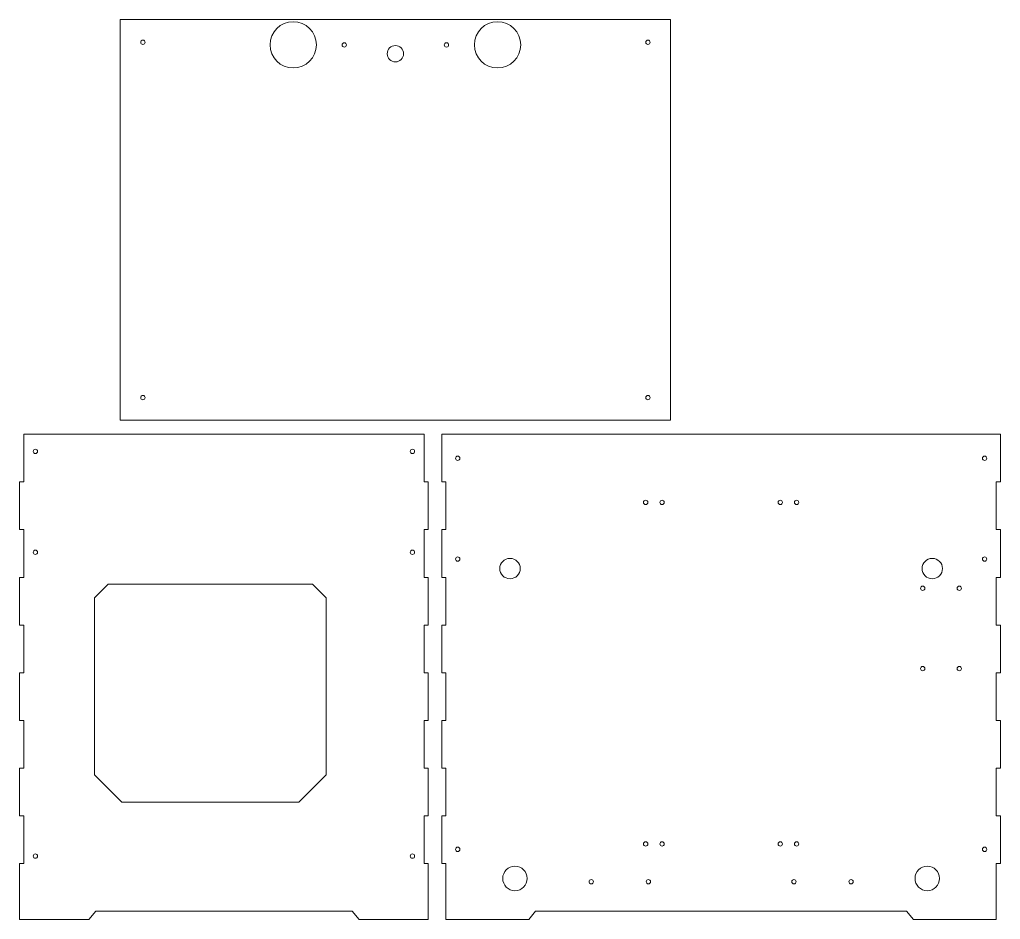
# Model space of a CAD drawing. Header units: millimetres. Extents: x -627 to 823, y -267 to 571.
# Drawn here: x 103 to 823, y -267 to 393 of the extents above; entities that cross this region are included whole.
import ezdxf

# ---------------------------------------------------------------- set-up
doc = ezdxf.new("R2010")
doc.units = ezdxf.units.MM
doc.header["$MEASUREMENT"] = 0
doc.layers.add('Warstwa 1', color=7, linetype='Continuous')

msp = doc.modelspace()

# ---------------------------------------------------------------- linework, layer by layer
at = {"layer": 'Warstwa 1', "color": 250, "lineweight": 20}
for points, knots in [([(581.3159, 393.1765), (581.3159, 393.1765), (177.3159, 393.1765), (177.3159, 393.1765), (177.3159, 393.1765), (177.3159, 393.1765), (177.3159, 99.1765), (177.3159, 99.1765), (177.3159, 99.1765), (177.3159, 99.1765), (581.3159, 99.1765), (581.3159, 99.1765), (581.3159, 99.1765), (581.3159, 99.1765), (581.3159, 393.1765), (581.3159, 393.1765)], [0, 0, 0, 0, 0.2, 0.2, 0.2, 0.2, 0.4, 0.4, 0.4, 0.4, 0.6, 0.6, 0.6, 0.6, 1, 1, 1, 1]), ([(304.3159, 391.6765), (313.7047, 391.6765), (321.3159, 384.0653), (321.3159, 374.6765), (321.3159, 374.6765), (321.3159, 365.2877), (313.7047, 357.6765), (304.3159, 357.6765), (304.3159, 357.6765), (294.9271, 357.6765), (287.3159, 365.2877), (287.3159, 374.6765), (287.3159, 374.6765), (287.3159, 384.0653), (294.9271, 391.6765), (304.3159, 391.6765)], [0, 0, 0, 0, 0.2, 0.2, 0.2, 0.2, 0.4, 0.4, 0.4, 0.4, 0.6, 0.6, 0.6, 0.6, 1, 1, 1, 1]), ([(454.3159, 391.6765), (463.7047, 391.6765), (471.3159, 384.0653), (471.3159, 374.6765), (471.3159, 374.6765), (471.3159, 365.2877), (463.7047, 357.6765), (454.3159, 357.6765), (454.3159, 357.6765), (444.9271, 357.6765), (437.3159, 365.2877), (437.3159, 374.6765), (437.3159, 374.6765), (437.3159, 384.0653), (444.9271, 391.6765), (454.3159, 391.6765)], [0, 0, 0, 0, 0.2, 0.2, 0.2, 0.2, 0.4, 0.4, 0.4, 0.4, 0.6, 0.6, 0.6, 0.6, 1, 1, 1, 1]), ([(193.9159, 374.9765), (194.7996, 374.9765), (195.5159, 375.6928), (195.5159, 376.5765), (195.5159, 376.5765), (195.5159, 377.4602), (194.7996, 378.1765), (193.9159, 378.1765), (193.9159, 378.1765), (193.0322, 378.1765), (192.3159, 377.4602), (192.3159, 376.5765), (192.3159, 376.5765), (192.3159, 375.6928), (193.0322, 374.9765), (193.9159, 374.9765)], [0, 0, 0, 0, 0.2, 0.2, 0.2, 0.2, 0.4, 0.4, 0.4, 0.4, 0.6, 0.6, 0.6, 0.6, 1, 1, 1, 1]), ([(341.8159, 373.0321), (342.6996, 373.0321), (343.4159, 373.7484), (343.4159, 374.6321), (343.4159, 374.6321), (343.4159, 375.5158), (342.6996, 376.2321), (341.8159, 376.2321), (341.8159, 376.2321), (340.9322, 376.2321), (340.2159, 375.5158), (340.2159, 374.6321), (340.2159, 374.6321), (340.2159, 373.7484), (340.9322, 373.0321), (341.8159, 373.0321)], [0, 0, 0, 0, 0.2, 0.2, 0.2, 0.2, 0.4, 0.4, 0.4, 0.4, 0.6, 0.6, 0.6, 0.6, 1, 1, 1, 1]), ([(416.8159, 373.0321), (417.6996, 373.0321), (418.4159, 373.7484), (418.4159, 374.6321), (418.4159, 374.6321), (418.4159, 375.5158), (417.6996, 376.2321), (416.8159, 376.2321), (416.8159, 376.2321), (415.9322, 376.2321), (415.2159, 375.5158), (415.2159, 374.6321), (415.2159, 374.6321), (415.2159, 373.7484), (415.9322, 373.0321), (416.8159, 373.0321)], [0, 0, 0, 0, 0.2, 0.2, 0.2, 0.2, 0.4, 0.4, 0.4, 0.4, 0.6, 0.6, 0.6, 0.6, 1, 1, 1, 1]), ([(564.7159, 374.9765), (565.5996, 374.9765), (566.3159, 375.6928), (566.3159, 376.5765), (566.3159, 376.5765), (566.3159, 377.4602), (565.5996, 378.1765), (564.7159, 378.1765), (564.7159, 378.1765), (563.8322, 378.1765), (563.1159, 377.4602), (563.1159, 376.5765), (563.1159, 376.5765), (563.1159, 375.6928), (563.8322, 374.9765), (564.7159, 374.9765)], [0, 0, 0, 0, 0.2, 0.2, 0.2, 0.2, 0.4, 0.4, 0.4, 0.4, 0.6, 0.6, 0.6, 0.6, 1, 1, 1, 1]), ([(379.3159, 374.1765), (382.6296, 374.1765), (385.3159, 371.4902), (385.3159, 368.1765), (385.3159, 368.1765), (385.3159, 364.8628), (382.6296, 362.1765), (379.3159, 362.1765), (379.3159, 362.1765), (376.0022, 362.1765), (373.3159, 364.8628), (373.3159, 368.1765), (373.3159, 368.1765), (373.3159, 371.4902), (376.0022, 374.1765), (379.3159, 374.1765)], [0, 0, 0, 0, 0.2, 0.2, 0.2, 0.2, 0.4, 0.4, 0.4, 0.4, 0.6, 0.6, 0.6, 0.6, 1, 1, 1, 1]), ([(193.9159, 114.1765), (194.7996, 114.1765), (195.5159, 114.8928), (195.5159, 115.7765), (195.5159, 115.7765), (195.5159, 116.6602), (194.7996, 117.3765), (193.9159, 117.3765), (193.9159, 117.3765), (193.0322, 117.3765), (192.3159, 116.6602), (192.3159, 115.7765), (192.3159, 115.7765), (192.3159, 114.8928), (193.0322, 114.1765), (193.9159, 114.1765)], [0, 0, 0, 0, 0.2, 0.2, 0.2, 0.2, 0.4, 0.4, 0.4, 0.4, 0.6, 0.6, 0.6, 0.6, 1, 1, 1, 1]), ([(564.7159, 114.1765), (565.5996, 114.1765), (566.3159, 114.8928), (566.3159, 115.7765), (566.3159, 115.7765), (566.3159, 116.6602), (565.5996, 117.3765), (564.7159, 117.3765), (564.7159, 117.3765), (563.8322, 117.3765), (563.1159, 116.6602), (563.1159, 115.7765), (563.1159, 115.7765), (563.1159, 114.8928), (563.8322, 114.1765), (564.7159, 114.1765)], [0, 0, 0, 0, 0.2, 0.2, 0.2, 0.2, 0.4, 0.4, 0.4, 0.4, 0.6, 0.6, 0.6, 0.6, 1, 1, 1, 1]), ([(103.4424, -261.101), (103.4424, -261.101), (103.4424, -226.101), (103.4424, -226.101), (103.4424, -226.101), (103.4424, -226.101), (106.4424, -226.101), (106.4424, -226.101), (106.4424, -226.101), (106.4424, -226.101), (106.4424, -191.101), (106.4424, -191.101), (106.4424, -191.101), (106.4424, -191.101), (103.4424, -191.101), (103.4424, -191.101), (103.4424, -191.101), (103.4424, -191.101), (103.4424, -156.101), (103.4424, -156.101), (103.4424, -156.101), (103.4424, -156.101), (106.4424, -156.101), (106.4424, -156.101), (106.4424, -156.101), (106.4424, -156.101), (106.4424, -121.101), (106.4424, -121.101), (106.4424, -121.101), (106.4424, -121.101), (103.4424, -121.101), (103.4424, -121.101), (103.4424, -121.101), (103.4424, -121.101), (103.4424, -86.101), (103.4424, -86.101), (103.4424, -86.101), (103.4424, -86.101), (106.4424, -86.101), (106.4424, -86.101), (106.4424, -86.101), (106.4424, -86.101), (106.4424, -51.101), (106.4424, -51.101), (106.4424, -51.101), (106.4424, -51.101), (103.4424, -51.101), (103.4424, -51.101), (103.4424, -51.101), (103.4424, -51.101), (103.4424, -16.101), (103.4424, -16.101), (103.4424, -16.101), (103.4424, -16.101), (106.4424, -16.101), (106.4424, -16.101), (106.4424, -16.101), (106.4424, -16.101), (106.4424, 18.899), (106.4424, 18.899), (106.4424, 18.899), (106.4424, 18.899), (103.4424, 18.899), (103.4424, 18.899), (103.4424, 18.899), (103.4424, 18.899), (103.4424, 53.899), (103.4424, 53.899), (103.4424, 53.899), (103.4424, 53.899), (106.4424, 53.899), (106.4424, 53.899), (106.4424, 53.899), (106.4424, 53.899), (106.4424, 88.899), (106.4424, 88.899), (106.4424, 88.899), (106.4424, 88.899), (400.4424, 88.899), (400.4424, 88.899), (400.4424, 88.899), (400.4424, 88.899), (400.4424, 53.899), (400.4424, 53.899), (400.4424, 53.899), (400.4424, 53.899), (403.4424, 53.899), (403.4424, 53.899), (403.4424, 53.899), (403.4424, 53.899), (403.4424, 18.899), (403.4424, 18.899), (403.4424, 18.899), (403.4424, 18.899), (400.4424, 18.899), (400.4424, 18.899), (400.4424, 18.899), (400.4424, 18.899), (400.4424, -16.101), (400.4424, -16.101), (400.4424, -16.101), (400.4424, -16.101), (403.4424, -16.101), (403.4424, -16.101), (403.4424, -16.101), (403.4424, -16.101), (403.4424, -51.101), (403.4424, -51.101), (403.4424, -51.101), (403.4424, -51.101), (400.4424, -51.101), (400.4424, -51.101), (400.4424, -51.101), (400.4424, -51.101), (400.4424, -86.101), (400.4424, -86.101), (400.4424, -86.101), (400.4424, -86.101), (403.4424, -86.101), (403.4424, -86.101), (403.4424, -86.101), (403.4424, -86.101), (403.4424, -121.101), (403.4424, -121.101), (403.4424, -121.101), (403.4424, -121.101), (400.4424, -121.101), (400.4424, -121.101), (400.4424, -121.101), (400.4424, -121.101), (400.4424, -156.101), (400.4424, -156.101), (400.4424, -156.101), (400.4424, -156.101), (403.4424, -156.101), (403.4424, -156.101), (403.4424, -156.101), (403.4424, -156.101), (403.4424, -191.101), (403.4424, -191.101), (403.4424, -191.101), (403.4424, -191.101), (400.4424, -191.101), (400.4424, -191.101), (400.4424, -191.101), (400.4424, -191.101), (400.4424, -226.101), (400.4424, -226.101), (400.4424, -226.101), (400.4424, -226.101), (403.4424, -226.101), (403.4424, -226.101), (403.4424, -226.101), (403.4424, -226.101), (403.4424, -261.101), (403.4424, -261.101), (403.4424, -261.101), (403.4424, -261.101), (403.4424, -267.101), (403.4424, -267.101), (403.4424, -267.101), (403.4424, -267.101), (352.6341, -267.101), (352.6341, -267.101), (352.6341, -267.101), (352.6341, -267.101), (347.607, -261.101), (347.607, -261.101), (347.607, -261.101), (347.607, -261.101), (159.2778, -261.101), (159.2778, -261.101), (159.2778, -261.101), (159.2778, -261.101), (154.2507, -267.101), (154.2507, -267.101), (154.2507, -267.101), (154.2507, -267.101), (103.4424, -267.101), (103.4424, -267.101), (103.4424, -267.101), (103.4424, -267.101), (103.4424, -261.101), (103.4424, -261.101)], [0, 0, 0, 0, 0.0212766, 0.0212766, 0.0212766, 0.0212766, 0.04255319, 0.04255319, 0.04255319, 0.04255319, 0.06382979, 0.06382979, 0.06382979, 0.06382979, 0.08510638, 0.08510638, 0.08510638, 0.08510638, 0.10638298, 0.10638298, 0.10638298, 0.10638298, 0.12765957, 0.12765957, 0.12765957, 0.12765957, 0.14893617, 0.14893617, 0.14893617, 0.14893617, 0.17021277, 0.17021277, 0.17021277, 0.17021277, 0.19148936, 0.19148936, 0.19148936, 0.19148936, 0.21276596, 0.21276596, 0.21276596, 0.21276596, 0.23404255, 0.23404255, 0.23404255, 0.23404255, 0.25531915, 0.25531915, 0.25531915, 0.25531915, 0.27659574, 0.27659574, 0.27659574, 0.27659574, 0.29787234, 0.29787234, 0.29787234, 0.29787234, 0.31914894, 0.31914894, 0.31914894, 0.31914894, 0.34042553, 0.34042553, 0.34042553, 0.34042553, 0.36170213, 0.36170213, 0.36170213, 0.36170213, 0.38297872, 0.38297872, 0.38297872, 0.38297872, 0.40425532, 0.40425532, 0.40425532, 0.40425532, 0.42553191, 0.42553191, 0.42553191, 0.42553191, 0.44680851, 0.44680851, 0.44680851, 0.44680851, 0.46808511, 0.46808511, 0.46808511, 0.46808511, 0.4893617, 0.4893617, 0.4893617, 0.4893617, 0.5106383, 0.5106383, 0.5106383, 0.5106383, 0.53191489, 0.53191489, 0.53191489, 0.53191489, 0.55319149, 0.55319149, 0.55319149, 0.55319149, 0.57446809, 0.57446809, 0.57446809, 0.57446809, 0.59574468, 0.59574468, 0.59574468, 0.59574468, 0.61702128, 0.61702128, 0.61702128, 0.61702128, 0.63829787, 0.63829787, 0.63829787, 0.63829787, 0.65957447, 0.65957447, 0.65957447, 0.65957447, 0.68085106, 0.68085106, 0.68085106, 0.68085106, 0.70212766, 0.70212766, 0.70212766, 0.70212766, 0.72340426, 0.72340426, 0.72340426, 0.72340426, 0.74468085, 0.74468085, 0.74468085, 0.74468085, 0.76595745, 0.76595745, 0.76595745, 0.76595745, 0.78723404, 0.78723404, 0.78723404, 0.78723404, 0.80851064, 0.80851064, 0.80851064, 0.80851064, 0.82978723, 0.82978723, 0.82978723, 0.82978723, 0.85106383, 0.85106383, 0.85106383, 0.85106383, 0.87234043, 0.87234043, 0.87234043, 0.87234043, 0.89361702, 0.89361702, 0.89361702, 0.89361702, 0.91489362, 0.91489362, 0.91489362, 0.91489362, 0.93617021, 0.93617021, 0.93617021, 0.93617021, 0.95744681, 0.95744681, 0.95744681, 0.95744681, 1, 1, 1, 1]), ([(413.4424, 88.899), (413.4424, 88.899), (823.4424, 88.899), (823.4424, 88.899), (823.4424, 88.899), (823.4424, 88.899), (823.4424, 53.899), (823.4424, 53.899), (823.4424, 53.899), (823.4424, 53.899), (820.4424, 53.899), (820.4424, 53.899), (820.4424, 53.899), (820.4424, 53.899), (820.4424, 18.899), (820.4424, 18.899), (820.4424, 18.899), (820.4424, 18.899), (823.4424, 18.899), (823.4424, 18.899), (823.4424, 18.899), (823.4424, 18.899), (823.4424, -16.101), (823.4424, -16.101), (823.4424, -16.101), (823.4424, -16.101), (820.4424, -16.101), (820.4424, -16.101), (820.4424, -16.101), (820.4424, -16.101), (820.4424, -51.101), (820.4424, -51.101), (820.4424, -51.101), (820.4424, -51.101), (823.4424, -51.101), (823.4424, -51.101), (823.4424, -51.101), (823.4424, -51.101), (823.4424, -86.101), (823.4424, -86.101), (823.4424, -86.101), (823.4424, -86.101), (820.4424, -86.101), (820.4424, -86.101), (820.4424, -86.101), (820.4424, -86.101), (820.4424, -121.101), (820.4424, -121.101), (820.4424, -121.101), (820.4424, -121.101), (823.4424, -121.101), (823.4424, -121.101), (823.4424, -121.101), (823.4424, -121.101), (823.4424, -156.101), (823.4424, -156.101), (823.4424, -156.101), (823.4424, -156.101), (820.4424, -156.101), (820.4424, -156.101), (820.4424, -156.101), (820.4424, -156.101), (820.4424, -191.101), (820.4424, -191.101), (820.4424, -191.101), (820.4424, -191.101), (823.4424, -191.101), (823.4424, -191.101), (823.4424, -191.101), (823.4424, -191.101), (823.4424, -226.101), (823.4424, -226.101), (823.4424, -226.101), (823.4424, -226.101), (820.4424, -226.101), (820.4424, -226.101), (820.4424, -226.101), (820.4424, -226.101), (820.4424, -261.101), (820.4424, -261.101), (820.4424, -261.101), (820.4424, -261.101), (820.4424, -267.101), (820.4424, -267.101), (820.4424, -267.101), (820.4424, -267.101), (759.6341, -267.101), (759.6341, -267.101), (759.6341, -267.101), (759.6341, -267.101), (754.607, -261.101), (754.607, -261.101), (754.607, -261.101), (754.607, -261.101), (482.2778, -261.101), (482.2778, -261.101), (482.2778, -261.101), (482.2778, -261.101), (477.2507, -267.101), (477.2507, -267.101), (477.2507, -267.101), (477.2507, -267.101), (416.4424, -267.101), (416.4424, -267.101), (416.4424, -267.101), (416.4424, -267.101), (416.4424, -261.101), (416.4424, -261.101), (416.4424, -261.101), (416.4424, -261.101), (416.4424, -226.101), (416.4424, -226.101), (416.4424, -226.101), (416.4424, -226.101), (413.4424, -226.101), (413.4424, -226.101), (413.4424, -226.101), (413.4424, -226.101), (413.4424, -191.101), (413.4424, -191.101), (413.4424, -191.101), (413.4424, -191.101), (416.4424, -191.101), (416.4424, -191.101), (416.4424, -191.101), (416.4424, -191.101), (416.4424, -156.101), (416.4424, -156.101), (416.4424, -156.101), (416.4424, -156.101), (413.4424, -156.101), (413.4424, -156.101), (413.4424, -156.101), (413.4424, -156.101), (413.4424, -121.101), (413.4424, -121.101), (413.4424, -121.101), (413.4424, -121.101), (416.4424, -121.101), (416.4424, -121.101), (416.4424, -121.101), (416.4424, -121.101), (416.4424, -86.101), (416.4424, -86.101), (416.4424, -86.101), (416.4424, -86.101), (413.4424, -86.101), (413.4424, -86.101), (413.4424, -86.101), (413.4424, -86.101), (413.4424, -51.101), (413.4424, -51.101), (413.4424, -51.101), (413.4424, -51.101), (416.4424, -51.101), (416.4424, -51.101), (416.4424, -51.101), (416.4424, -51.101), (416.4424, -16.101), (416.4424, -16.101), (416.4424, -16.101), (416.4424, -16.101), (413.4424, -16.101), (413.4424, -16.101), (413.4424, -16.101), (413.4424, -16.101), (413.4424, 18.899), (413.4424, 18.899), (413.4424, 18.899), (413.4424, 18.899), (416.4424, 18.899), (416.4424, 18.899), (416.4424, 18.899), (416.4424, 18.899), (416.4424, 53.899), (416.4424, 53.899), (416.4424, 53.899), (416.4424, 53.899), (413.4424, 53.899), (413.4424, 53.899), (413.4424, 53.899), (413.4424, 53.899), (413.4424, 88.899), (413.4424, 88.899)], [0, 0, 0, 0, 0.0212766, 0.0212766, 0.0212766, 0.0212766, 0.04255319, 0.04255319, 0.04255319, 0.04255319, 0.06382979, 0.06382979, 0.06382979, 0.06382979, 0.08510638, 0.08510638, 0.08510638, 0.08510638, 0.10638298, 0.10638298, 0.10638298, 0.10638298, 0.12765957, 0.12765957, 0.12765957, 0.12765957, 0.14893617, 0.14893617, 0.14893617, 0.14893617, 0.17021277, 0.17021277, 0.17021277, 0.17021277, 0.19148936, 0.19148936, 0.19148936, 0.19148936, 0.21276596, 0.21276596, 0.21276596, 0.21276596, 0.23404255, 0.23404255, 0.23404255, 0.23404255, 0.25531915, 0.25531915, 0.25531915, 0.25531915, 0.27659574, 0.27659574, 0.27659574, 0.27659574, 0.29787234, 0.29787234, 0.29787234, 0.29787234, 0.31914894, 0.31914894, 0.31914894, 0.31914894, 0.34042553, 0.34042553, 0.34042553, 0.34042553, 0.36170213, 0.36170213, 0.36170213, 0.36170213, 0.38297872, 0.38297872, 0.38297872, 0.38297872, 0.40425532, 0.40425532, 0.40425532, 0.40425532, 0.42553191, 0.42553191, 0.42553191, 0.42553191, 0.44680851, 0.44680851, 0.44680851, 0.44680851, 0.46808511, 0.46808511, 0.46808511, 0.46808511, 0.4893617, 0.4893617, 0.4893617, 0.4893617, 0.5106383, 0.5106383, 0.5106383, 0.5106383, 0.53191489, 0.53191489, 0.53191489, 0.53191489, 0.55319149, 0.55319149, 0.55319149, 0.55319149, 0.57446809, 0.57446809, 0.57446809, 0.57446809, 0.59574468, 0.59574468, 0.59574468, 0.59574468, 0.61702128, 0.61702128, 0.61702128, 0.61702128, 0.63829787, 0.63829787, 0.63829787, 0.63829787, 0.65957447, 0.65957447, 0.65957447, 0.65957447, 0.68085106, 0.68085106, 0.68085106, 0.68085106, 0.70212766, 0.70212766, 0.70212766, 0.70212766, 0.72340426, 0.72340426, 0.72340426, 0.72340426, 0.74468085, 0.74468085, 0.74468085, 0.74468085, 0.76595745, 0.76595745, 0.76595745, 0.76595745, 0.78723404, 0.78723404, 0.78723404, 0.78723404, 0.80851064, 0.80851064, 0.80851064, 0.80851064, 0.82978723, 0.82978723, 0.82978723, 0.82978723, 0.85106383, 0.85106383, 0.85106383, 0.85106383, 0.87234043, 0.87234043, 0.87234043, 0.87234043, 0.89361702, 0.89361702, 0.89361702, 0.89361702, 0.91489362, 0.91489362, 0.91489362, 0.91489362, 0.93617021, 0.93617021, 0.93617021, 0.93617021, 0.95744681, 0.95744681, 0.95744681, 0.95744681, 1, 1, 1, 1]), ([(115.0424, 74.6991), (115.9261, 74.6991), (116.6424, 75.4154), (116.6424, 76.2991), (116.6424, 76.2991), (116.6424, 77.1828), (115.9261, 77.8991), (115.0424, 77.8991), (115.0424, 77.8991), (114.1587, 77.8991), (113.4424, 77.1828), (113.4424, 76.2991), (113.4424, 76.2991), (113.4424, 75.4154), (114.1587, 74.6991), (115.0424, 74.6991)], [0, 0, 0, 0, 0.2, 0.2, 0.2, 0.2, 0.4, 0.4, 0.4, 0.4, 0.6, 0.6, 0.6, 0.6, 1, 1, 1, 1]), ([(391.8424, 74.6991), (392.7261, 74.6991), (393.4424, 75.4154), (393.4424, 76.2991), (393.4424, 76.2991), (393.4424, 77.1828), (392.7261, 77.8991), (391.8424, 77.8991), (391.8424, 77.8991), (390.9587, 77.8991), (390.2424, 77.1828), (390.2424, 76.2991), (390.2424, 76.2991), (390.2424, 75.4154), (390.9587, 74.6991), (391.8424, 74.6991)], [0, 0, 0, 0, 0.2, 0.2, 0.2, 0.2, 0.4, 0.4, 0.4, 0.4, 0.6, 0.6, 0.6, 0.6, 1, 1, 1, 1]), ([(425.0423, 69.6991), (425.926, 69.6991), (426.6423, 70.4154), (426.6423, 71.2991), (426.6423, 71.2991), (426.6423, 72.1828), (425.926, 72.8991), (425.0423, 72.8991), (425.0423, 72.8991), (424.1586, 72.8991), (423.4423, 72.1828), (423.4423, 71.2991), (423.4423, 71.2991), (423.4423, 70.4154), (424.1586, 69.6991), (425.0423, 69.6991)], [0, 0, 0, 0, 0.2, 0.2, 0.2, 0.2, 0.4, 0.4, 0.4, 0.4, 0.6, 0.6, 0.6, 0.6, 1, 1, 1, 1]), ([(811.8424, 69.6991), (812.7261, 69.6991), (813.4424, 70.4154), (813.4424, 71.2991), (813.4424, 71.2991), (813.4424, 72.1828), (812.7261, 72.8991), (811.8424, 72.8991), (811.8424, 72.8991), (810.9587, 72.8991), (810.2424, 72.1828), (810.2424, 71.2991), (810.2424, 71.2991), (810.2424, 70.4154), (810.9587, 69.6991), (811.8424, 69.6991)], [0, 0, 0, 0, 0.2, 0.2, 0.2, 0.2, 0.4, 0.4, 0.4, 0.4, 0.6, 0.6, 0.6, 0.6, 1, 1, 1, 1]), ([(563.0423, 37.3125), (563.926, 37.3125), (564.6423, 38.0288), (564.6423, 38.9125), (564.6423, 38.9125), (564.6423, 39.7962), (563.926, 40.5125), (563.0423, 40.5125), (563.0423, 40.5125), (562.1586, 40.5125), (561.4423, 39.7962), (561.4423, 38.9125), (561.4423, 38.9125), (561.4423, 38.0288), (562.1586, 37.3125), (563.0423, 37.3125)], [0, 0, 0, 0, 0.2, 0.2, 0.2, 0.2, 0.4, 0.4, 0.4, 0.4, 0.6, 0.6, 0.6, 0.6, 1, 1, 1, 1]), ([(575.0423, 37.3125), (575.926, 37.3125), (576.6423, 38.0288), (576.6423, 38.9125), (576.6423, 38.9125), (576.6423, 39.7962), (575.926, 40.5125), (575.0423, 40.5125), (575.0423, 40.5125), (574.1586, 40.5125), (573.4423, 39.7962), (573.4423, 38.9125), (573.4423, 38.9125), (573.4423, 38.0288), (574.1586, 37.3125), (575.0423, 37.3125)], [0, 0, 0, 0, 0.2, 0.2, 0.2, 0.2, 0.4, 0.4, 0.4, 0.4, 0.6, 0.6, 0.6, 0.6, 1, 1, 1, 1]), ([(661.8425, 37.3125), (662.7262, 37.3125), (663.4425, 38.0288), (663.4425, 38.9125), (663.4425, 38.9125), (663.4425, 39.7962), (662.7262, 40.5125), (661.8425, 40.5125), (661.8425, 40.5125), (660.9588, 40.5125), (660.2425, 39.7962), (660.2425, 38.9125), (660.2425, 38.9125), (660.2425, 38.0288), (660.9588, 37.3125), (661.8425, 37.3125)], [0, 0, 0, 0, 0.2, 0.2, 0.2, 0.2, 0.4, 0.4, 0.4, 0.4, 0.6, 0.6, 0.6, 0.6, 1, 1, 1, 1]), ([(673.8425, 37.3125), (674.7262, 37.3125), (675.4425, 38.0288), (675.4425, 38.9125), (675.4425, 38.9125), (675.4425, 39.7962), (674.7262, 40.5125), (673.8425, 40.5125), (673.8425, 40.5125), (672.9588, 40.5125), (672.2425, 39.7962), (672.2425, 38.9125), (672.2425, 38.9125), (672.2425, 38.0288), (672.9588, 37.3125), (673.8425, 37.3125)], [0, 0, 0, 0, 0.2, 0.2, 0.2, 0.2, 0.4, 0.4, 0.4, 0.4, 0.6, 0.6, 0.6, 0.6, 1, 1, 1, 1]), ([(115.0424, 0.699), (115.9261, 0.699), (116.6424, 1.4153), (116.6424, 2.299), (116.6424, 2.299), (116.6424, 3.1827), (115.9261, 3.899), (115.0424, 3.899), (115.0424, 3.899), (114.1587, 3.899), (113.4424, 3.1827), (113.4424, 2.299), (113.4424, 2.299), (113.4424, 1.4153), (114.1587, 0.699), (115.0424, 0.699)], [0, 0, 0, 0, 0.2, 0.2, 0.2, 0.2, 0.4, 0.4, 0.4, 0.4, 0.6, 0.6, 0.6, 0.6, 1, 1, 1, 1]), ([(391.8424, 0.699), (392.7261, 0.699), (393.4424, 1.4153), (393.4424, 2.299), (393.4424, 2.299), (393.4424, 3.1827), (392.7261, 3.899), (391.8424, 3.899), (391.8424, 3.899), (390.9587, 3.899), (390.2424, 3.1827), (390.2424, 2.299), (390.2424, 2.299), (390.2424, 1.4153), (390.9587, 0.699), (391.8424, 0.699)], [0, 0, 0, 0, 0.2, 0.2, 0.2, 0.2, 0.4, 0.4, 0.4, 0.4, 0.6, 0.6, 0.6, 0.6, 1, 1, 1, 1]), ([(425.0423, -4.301), (425.926, -4.301), (426.6423, -3.5847), (426.6423, -2.701), (426.6423, -2.701), (426.6423, -1.8173), (425.926, -1.101), (425.0423, -1.101), (425.0423, -1.101), (424.1586, -1.101), (423.4423, -1.8173), (423.4423, -2.701), (423.4423, -2.701), (423.4423, -3.5847), (424.1586, -4.301), (425.0423, -4.301)], [0, 0, 0, 0, 0.2, 0.2, 0.2, 0.2, 0.4, 0.4, 0.4, 0.4, 0.6, 0.6, 0.6, 0.6, 1, 1, 1, 1]), ([(463.4424, -17.1701), (467.5845, -17.1701), (470.9424, -13.8122), (470.9424, -9.6701), (470.9424, -9.6701), (470.9424, -5.528), (467.5845, -2.1701), (463.4424, -2.1701), (463.4424, -2.1701), (459.3003, -2.1701), (455.9424, -5.528), (455.9424, -9.6701), (455.9424, -9.6701), (455.9424, -13.8122), (459.3003, -17.1701), (463.4424, -17.1701)], [0, 0, 0, 0, 0.2, 0.2, 0.2, 0.2, 0.4, 0.4, 0.4, 0.4, 0.6, 0.6, 0.6, 0.6, 1, 1, 1, 1]), ([(773.4424, -17.1701), (777.5845, -17.1701), (780.9424, -13.8122), (780.9424, -9.6701), (780.9424, -9.6701), (780.9424, -5.528), (777.5845, -2.1701), (773.4424, -2.1701), (773.4424, -2.1701), (769.3003, -2.1701), (765.9424, -5.528), (765.9424, -9.6701), (765.9424, -9.6701), (765.9424, -13.8122), (769.3003, -17.1701), (773.4424, -17.1701)], [0, 0, 0, 0, 0.2, 0.2, 0.2, 0.2, 0.4, 0.4, 0.4, 0.4, 0.6, 0.6, 0.6, 0.6, 1, 1, 1, 1]), ([(811.8424, -4.301), (812.7261, -4.301), (813.4424, -3.5847), (813.4424, -2.701), (813.4424, -2.701), (813.4424, -1.8173), (812.7261, -1.101), (811.8424, -1.101), (811.8424, -1.101), (810.9587, -1.101), (810.2424, -1.8173), (810.2424, -2.701), (810.2424, -2.701), (810.2424, -3.5847), (810.9587, -4.301), (811.8424, -4.301)], [0, 0, 0, 0, 0.2, 0.2, 0.2, 0.2, 0.4, 0.4, 0.4, 0.4, 0.6, 0.6, 0.6, 0.6, 1, 1, 1, 1]), ([(168.4424, -21.101), (168.4424, -21.101), (318.4424, -21.101), (318.4424, -21.101), (318.4424, -21.101), (318.4424, -21.101), (328.4424, -31.1011), (328.4424, -31.1011), (328.4424, -31.1011), (328.4424, -31.1011), (328.4424, -161.1009), (328.4424, -161.1009), (328.4424, -161.1009), (328.4424, -161.1009), (308.4424, -181.101), (308.4424, -181.101), (308.4424, -181.101), (308.4424, -181.101), (178.4424, -181.101), (178.4424, -181.101), (178.4424, -181.101), (178.4424, -181.101), (158.4424, -161.1009), (158.4424, -161.1009), (158.4424, -161.1009), (158.4424, -161.1009), (158.4424, -31.1011), (158.4424, -31.1011), (158.4424, -31.1011), (158.4424, -31.1011), (168.4424, -21.101), (168.4424, -21.101)], [0, 0, 0, 0, 0.11111111, 0.11111111, 0.11111111, 0.11111111, 0.22222222, 0.22222222, 0.22222222, 0.22222222, 0.33333333, 0.33333333, 0.33333333, 0.33333333, 0.44444444, 0.44444444, 0.44444444, 0.44444444, 0.55555556, 0.55555556, 0.55555556, 0.55555556, 0.66666667, 0.66666667, 0.66666667, 0.66666667, 0.77777778, 0.77777778, 0.77777778, 0.77777778, 1, 1, 1, 1]), ([(766.4424, -25.701), (767.3261, -25.701), (768.0424, -24.9847), (768.0424, -24.101), (768.0424, -24.101), (768.0424, -23.2173), (767.3261, -22.501), (766.4424, -22.501), (766.4424, -22.501), (765.5587, -22.501), (764.8424, -23.2173), (764.8424, -24.101), (764.8424, -24.101), (764.8424, -24.9847), (765.5587, -25.701), (766.4424, -25.701)], [0, 0, 0, 0, 0.2, 0.2, 0.2, 0.2, 0.4, 0.4, 0.4, 0.4, 0.6, 0.6, 0.6, 0.6, 1, 1, 1, 1]), ([(793.2424, -25.701), (794.1261, -25.701), (794.8424, -24.9847), (794.8424, -24.101), (794.8424, -24.101), (794.8424, -23.2173), (794.1261, -22.501), (793.2424, -22.501), (793.2424, -22.501), (792.3587, -22.501), (791.6424, -23.2173), (791.6424, -24.101), (791.6424, -24.101), (791.6424, -24.9847), (792.3587, -25.701), (793.2424, -25.701)], [0, 0, 0, 0, 0.2, 0.2, 0.2, 0.2, 0.4, 0.4, 0.4, 0.4, 0.6, 0.6, 0.6, 0.6, 1, 1, 1, 1]), ([(766.4424, -84.701), (767.3261, -84.701), (768.0424, -83.9847), (768.0424, -83.101), (768.0424, -83.101), (768.0424, -82.2173), (767.3261, -81.501), (766.4424, -81.501), (766.4424, -81.501), (765.5587, -81.501), (764.8424, -82.2173), (764.8424, -83.101), (764.8424, -83.101), (764.8424, -83.9847), (765.5587, -84.701), (766.4424, -84.701)], [0, 0, 0, 0, 0.2, 0.2, 0.2, 0.2, 0.4, 0.4, 0.4, 0.4, 0.6, 0.6, 0.6, 0.6, 1, 1, 1, 1]), ([(793.2424, -84.701), (794.1261, -84.701), (794.8424, -83.9847), (794.8424, -83.101), (794.8424, -83.101), (794.8424, -82.2173), (794.1261, -81.501), (793.2424, -81.501), (793.2424, -81.501), (792.3587, -81.501), (791.6424, -82.2173), (791.6424, -83.101), (791.6424, -83.101), (791.6424, -83.9847), (792.3587, -84.701), (793.2424, -84.701)], [0, 0, 0, 0, 0.2, 0.2, 0.2, 0.2, 0.4, 0.4, 0.4, 0.4, 0.6, 0.6, 0.6, 0.6, 1, 1, 1, 1]), ([(425.0423, -217.3009), (425.926, -217.3009), (426.6423, -216.5846), (426.6423, -215.7009), (426.6423, -215.7009), (426.6423, -214.8172), (425.926, -214.1009), (425.0423, -214.1009), (425.0423, -214.1009), (424.1586, -214.1009), (423.4423, -214.8172), (423.4423, -215.7009), (423.4423, -215.7009), (423.4423, -216.5846), (424.1586, -217.3009), (425.0423, -217.3009)], [0, 0, 0, 0, 0.2, 0.2, 0.2, 0.2, 0.4, 0.4, 0.4, 0.4, 0.6, 0.6, 0.6, 0.6, 1, 1, 1, 1]), ([(563.0423, -213.3009), (563.926, -213.3009), (564.6423, -212.5846), (564.6423, -211.7009), (564.6423, -211.7009), (564.6423, -210.8172), (563.926, -210.1009), (563.0423, -210.1009), (563.0423, -210.1009), (562.1586, -210.1009), (561.4423, -210.8172), (561.4423, -211.7009), (561.4423, -211.7009), (561.4423, -212.5846), (562.1586, -213.3009), (563.0423, -213.3009)], [0, 0, 0, 0, 0.2, 0.2, 0.2, 0.2, 0.4, 0.4, 0.4, 0.4, 0.6, 0.6, 0.6, 0.6, 1, 1, 1, 1]), ([(575.0423, -213.3009), (575.926, -213.3009), (576.6423, -212.5846), (576.6423, -211.7009), (576.6423, -211.7009), (576.6423, -210.8172), (575.926, -210.1009), (575.0423, -210.1009), (575.0423, -210.1009), (574.1586, -210.1009), (573.4423, -210.8172), (573.4423, -211.7009), (573.4423, -211.7009), (573.4423, -212.5846), (574.1586, -213.3009), (575.0423, -213.3009)], [0, 0, 0, 0, 0.2, 0.2, 0.2, 0.2, 0.4, 0.4, 0.4, 0.4, 0.6, 0.6, 0.6, 0.6, 1, 1, 1, 1]), ([(661.8425, -213.3009), (662.7262, -213.3009), (663.4425, -212.5846), (663.4425, -211.7009), (663.4425, -211.7009), (663.4425, -210.8172), (662.7262, -210.1009), (661.8425, -210.1009), (661.8425, -210.1009), (660.9588, -210.1009), (660.2425, -210.8172), (660.2425, -211.7009), (660.2425, -211.7009), (660.2425, -212.5846), (660.9588, -213.3009), (661.8425, -213.3009)], [0, 0, 0, 0, 0.2, 0.2, 0.2, 0.2, 0.4, 0.4, 0.4, 0.4, 0.6, 0.6, 0.6, 0.6, 1, 1, 1, 1]), ([(673.8425, -213.3009), (674.7262, -213.3009), (675.4425, -212.5846), (675.4425, -211.7009), (675.4425, -211.7009), (675.4425, -210.8172), (674.7262, -210.1009), (673.8425, -210.1009), (673.8425, -210.1009), (672.9588, -210.1009), (672.2425, -210.8172), (672.2425, -211.7009), (672.2425, -211.7009), (672.2425, -212.5846), (672.9588, -213.3009), (673.8425, -213.3009)], [0, 0, 0, 0, 0.2, 0.2, 0.2, 0.2, 0.4, 0.4, 0.4, 0.4, 0.6, 0.6, 0.6, 0.6, 1, 1, 1, 1]), ([(811.8424, -217.3009), (812.7261, -217.3009), (813.4424, -216.5846), (813.4424, -215.7009), (813.4424, -215.7009), (813.4424, -214.8172), (812.7261, -214.1009), (811.8424, -214.1009), (811.8424, -214.1009), (810.9587, -214.1009), (810.2424, -214.8172), (810.2424, -215.7009), (810.2424, -215.7009), (810.2424, -216.5846), (810.9587, -217.3009), (811.8424, -217.3009)], [0, 0, 0, 0, 0.2, 0.2, 0.2, 0.2, 0.4, 0.4, 0.4, 0.4, 0.6, 0.6, 0.6, 0.6, 1, 1, 1, 1]), ([(115.0424, -222.3009), (115.9261, -222.3009), (116.6424, -221.5846), (116.6424, -220.7009), (116.6424, -220.7009), (116.6424, -219.8172), (115.9261, -219.1009), (115.0424, -219.1009), (115.0424, -219.1009), (114.1587, -219.1009), (113.4424, -219.8172), (113.4424, -220.7009), (113.4424, -220.7009), (113.4424, -221.5846), (114.1587, -222.3009), (115.0424, -222.3009)], [0, 0, 0, 0, 0.2, 0.2, 0.2, 0.2, 0.4, 0.4, 0.4, 0.4, 0.6, 0.6, 0.6, 0.6, 1, 1, 1, 1]), ([(391.8424, -222.3009), (392.7261, -222.3009), (393.4424, -221.5846), (393.4424, -220.7009), (393.4424, -220.7009), (393.4424, -219.8172), (392.7261, -219.1009), (391.8424, -219.1009), (391.8424, -219.1009), (390.9587, -219.1009), (390.2424, -219.8172), (390.2424, -220.7009), (390.2424, -220.7009), (390.2424, -221.5846), (390.9587, -222.3009), (391.8424, -222.3009)], [0, 0, 0, 0, 0.2, 0.2, 0.2, 0.2, 0.4, 0.4, 0.4, 0.4, 0.6, 0.6, 0.6, 0.6, 1, 1, 1, 1]), ([(467.1007, -246.081), (472.0712, -246.081), (476.1007, -242.0515), (476.1007, -237.081), (476.1007, -237.081), (476.1007, -232.1105), (472.0712, -228.081), (467.1007, -228.081), (467.1007, -228.081), (462.1302, -228.081), (458.1007, -232.1105), (458.1007, -237.081), (458.1007, -237.081), (458.1007, -242.0515), (462.1302, -246.081), (467.1007, -246.081)], [0, 0, 0, 0, 0.2, 0.2, 0.2, 0.2, 0.4, 0.4, 0.4, 0.4, 0.6, 0.6, 0.6, 0.6, 1, 1, 1, 1]), ([(769.7841, -246.081), (774.7546, -246.081), (778.7841, -242.0515), (778.7841, -237.081), (778.7841, -237.081), (778.7841, -232.1105), (774.7546, -228.081), (769.7841, -228.081), (769.7841, -228.081), (764.8136, -228.081), (760.7841, -232.1105), (760.7841, -237.081), (760.7841, -237.081), (760.7841, -242.0515), (764.8136, -246.081), (769.7841, -246.081)], [0, 0, 0, 0, 0.2, 0.2, 0.2, 0.2, 0.4, 0.4, 0.4, 0.4, 0.6, 0.6, 0.6, 0.6, 1, 1, 1, 1]), ([(523.0423, -241.101), (523.926, -241.101), (524.6423, -240.3847), (524.6423, -239.501), (524.6423, -239.501), (524.6423, -238.6173), (523.926, -237.901), (523.0423, -237.901), (523.0423, -237.901), (522.1586, -237.901), (521.4423, -238.6173), (521.4423, -239.501), (521.4423, -239.501), (521.4423, -240.3847), (522.1586, -241.101), (523.0423, -241.101)], [0, 0, 0, 0, 0.2, 0.2, 0.2, 0.2, 0.4, 0.4, 0.4, 0.4, 0.6, 0.6, 0.6, 0.6, 1, 1, 1, 1]), ([(565.0423, -241.101), (565.926, -241.101), (566.6423, -240.3847), (566.6423, -239.501), (566.6423, -239.501), (566.6423, -238.6173), (565.926, -237.901), (565.0423, -237.901), (565.0423, -237.901), (564.1586, -237.901), (563.4423, -238.6173), (563.4423, -239.501), (563.4423, -239.501), (563.4423, -240.3847), (564.1586, -241.101), (565.0423, -241.101)], [0, 0, 0, 0, 0.2, 0.2, 0.2, 0.2, 0.4, 0.4, 0.4, 0.4, 0.6, 0.6, 0.6, 0.6, 1, 1, 1, 1]), ([(671.8425, -241.101), (672.7262, -241.101), (673.4425, -240.3847), (673.4425, -239.501), (673.4425, -239.501), (673.4425, -238.6173), (672.7262, -237.901), (671.8425, -237.901), (671.8425, -237.901), (670.9588, -237.901), (670.2425, -238.6173), (670.2425, -239.501), (670.2425, -239.501), (670.2425, -240.3847), (670.9588, -241.101), (671.8425, -241.101)], [0, 0, 0, 0, 0.2, 0.2, 0.2, 0.2, 0.4, 0.4, 0.4, 0.4, 0.6, 0.6, 0.6, 0.6, 1, 1, 1, 1]), ([(713.8425, -241.101), (714.7262, -241.101), (715.4425, -240.3847), (715.4425, -239.501), (715.4425, -239.501), (715.4425, -238.6173), (714.7262, -237.901), (713.8425, -237.901), (713.8425, -237.901), (712.9588, -237.901), (712.2425, -238.6173), (712.2425, -239.501), (712.2425, -239.501), (712.2425, -240.3847), (712.9588, -241.101), (713.8425, -241.101)], [0, 0, 0, 0, 0.2, 0.2, 0.2, 0.2, 0.4, 0.4, 0.4, 0.4, 0.6, 0.6, 0.6, 0.6, 1, 1, 1, 1])]:
    msp.add_open_spline(points, degree=3, knots=knots, dxfattribs=at)

doc.saveas('drawing.dxf')
